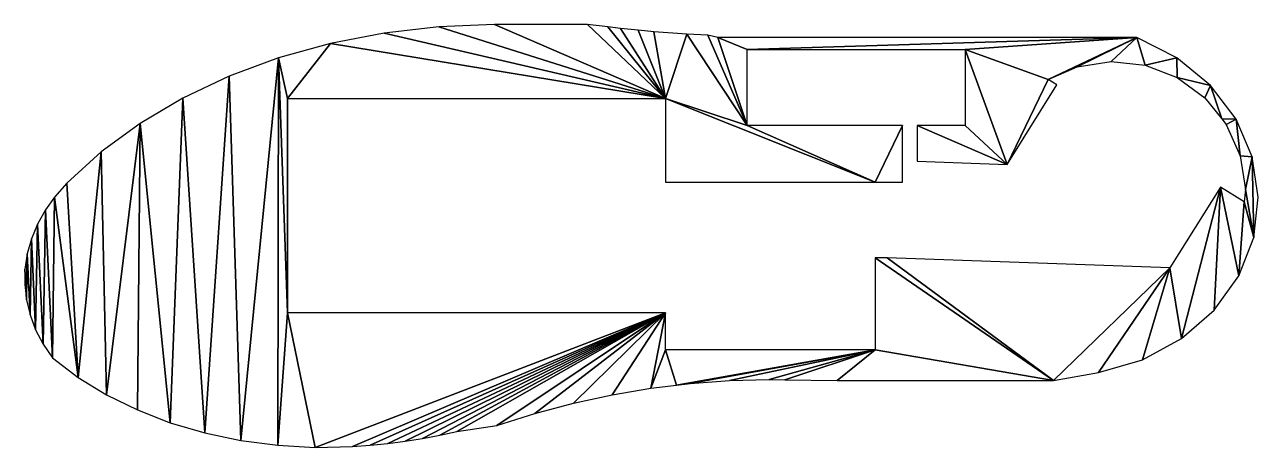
# Model space of a CAD drawing. Header units: metres. Extents: x 78 to 313, y 77 to 158.
import ezdxf

# ---------------------------------------------------------------- set-up
doc = ezdxf.new("R2010")
doc.units = ezdxf.units.M

msp = doc.modelspace()

# ---------------------------------------------------------------- meshes
at = {"layer": 'Layer0'}
mesh = msp.add_polyface(dxfattribs=at)
corners = [(77.94, 105.46), (77.67, 111.3), (77.62, 108.38), (78.1, 114.22), (78.64, 102.57), (78.91, 117.09), (79.71, 99.74), (80.08, 119.9), (81.14, 96.99), (81.61, 122.62), (82.91, 94.35), (83.32, 125), (87.81, 90.64), (85.68, 127.7), (92.22, 133.65), (93.22, 87.33), (99.61, 139.07), (99.1, 84.43), (105.37, 82), (107.76, 143.9), (111.97, 80.05), (116.59, 148.09), (118.82, 78.61), (126, 151.58), (125.84, 77.69), (127.73, 102.99), (132.96, 77.3), (199.73, 102.99), (140.1, 77.46), (143.47, 77.7), (146.82, 78.04), (150.16, 78.48), (153.46, 79), (156.74, 79.62), (159.97, 80.34), (167.63, 81.47), (174.86, 83.77), (182.19, 85.73), (189.56, 87.34), (196.96, 88.59), (199.73, 95.88), (239.73, 127.88), (199.73, 143.86), (199.73, 127.88), (215.34, 138.69), (203.81, 156.11), (207.84, 155.91), (209.72, 155.5), (244.9, 138.69), (244.9, 127.88), (264.85, 131.24), (247.68, 138.69), (247.68, 131.89), (256.84, 138.69), (256.84, 153.19), (274.34, 146.43), (272.7, 147.45), (201.86, 89.18), (239.73, 95.88), (204.42, 89.49), (211.94, 90.04), (219.51, 90.23), (222.5, 90.17), (232.46, 90.07), (273.7, 90.07), (239.73, 113.43), (241.97, 113.43), (295.88, 111.54), (282.28, 91.55), (290.62, 93.99), (298.1, 98.04), (305.51, 126.95), (304.34, 103.48), (309.01, 110.03), (310, 124.15), (311.85, 117.34), (310.25, 126.49), (311.58, 132.7), (312.72, 125.03), (215.34, 153.19), (289.55, 155.46), (278.22, 149.89), (284.66, 150.89), (291.15, 150.19), (297.17, 151.62), (297.24, 147.84), (303.59, 146.35), (302.51, 143.99), (305.75, 139.96), (308.49, 139.93), (306.61, 138.91), (309.24, 132.94), (127.73, 143.86), (135.87, 154.33), (127.73, 142.99), (146.1, 156.33), (156.57, 157.53), (167.16, 157.93), (184.91, 157.93), (188.73, 157.51), (191.19, 157.2), (194.56, 156.89), (197.49, 156.58)]
mesh.append_faces([[corners[k] for k in face] for face in [(0, 1, 2), (41, 42, 43), (48, 41, 49), (50, 51, 52), (77, 75, 78), (92, 25, 94)]], dxfattribs={"vtx0": -1})
mesh.append_faces([[corners[k] for k in face] for face in [(1, 0, 3), (3, 4, 5), (5, 6, 7), (7, 8, 9), (9, 10, 11), (11, 12, 13), (13, 12, 14), (14, 15, 16), (16, 18, 19), (19, 20, 21), (21, 22, 23), (25, 26, 27), (27, 39, 40), (45, 44, 46), (46, 44, 47), (44, 41, 48), (51, 50, 53), (53, 50, 54), (57, 40, 39), (40, 57, 58), (58, 64, 65), (65, 64, 66), (66, 64, 67), (67, 70, 71), (71, 73, 74), (74, 75, 76), (47, 79, 80), (79, 47, 44), (80, 83, 84), (84, 85, 86), (86, 88, 89), (89, 91, 77), (23, 92, 93), (93, 42, 95), (95, 42, 96), (96, 42, 97), (97, 42, 98), (98, 42, 99), (99, 42, 100), (100, 42, 101), (101, 42, 102), (102, 42, 45)]], dxfattribs={"vtx0": -1, "vtx1": -1})
mesh.append_faces([[corners[k] for k in face] for face in [(23, 24, 25), (42, 41, 44), (42, 44, 45), (76, 75, 77), (80, 54, 56), (56, 54, 50), (92, 23, 25)]], dxfattribs={"vtx0": -1, "vtx1": -1, "vtx2": -1})
mesh.append_faces([[corners[k] for k in face] for face in [(3, 0, 4), (5, 4, 6), (7, 6, 8), (9, 8, 10), (11, 10, 12), (14, 12, 15), (16, 15, 17), (16, 17, 18), (19, 18, 20), (21, 20, 22), (23, 22, 24), (25, 24, 26), (27, 26, 28), (27, 28, 29), (27, 29, 30), (27, 30, 31), (27, 31, 32), (27, 32, 33), (27, 33, 34), (27, 34, 35), (27, 35, 36), (27, 36, 37), (27, 37, 38), (27, 38, 39), (58, 57, 59), (58, 59, 60), (58, 60, 61), (58, 61, 62), (58, 62, 63), (58, 63, 64), (67, 64, 68), (67, 68, 69), (67, 69, 70), (71, 70, 72), (71, 72, 73), (74, 73, 75), (80, 79, 54), (80, 56, 81), (80, 81, 82), (80, 82, 83), (84, 83, 85), (86, 85, 87), (86, 87, 88), (89, 88, 90), (89, 90, 91), (77, 91, 76), (93, 92, 42)]], dxfattribs={"vtx0": -1, "vtx2": -1})
mesh.append_faces([[corners[k] for k in face] for face in [(55, 56, 50)]], dxfattribs={"vtx1": -1})

doc.saveas('drawing.dxf')
